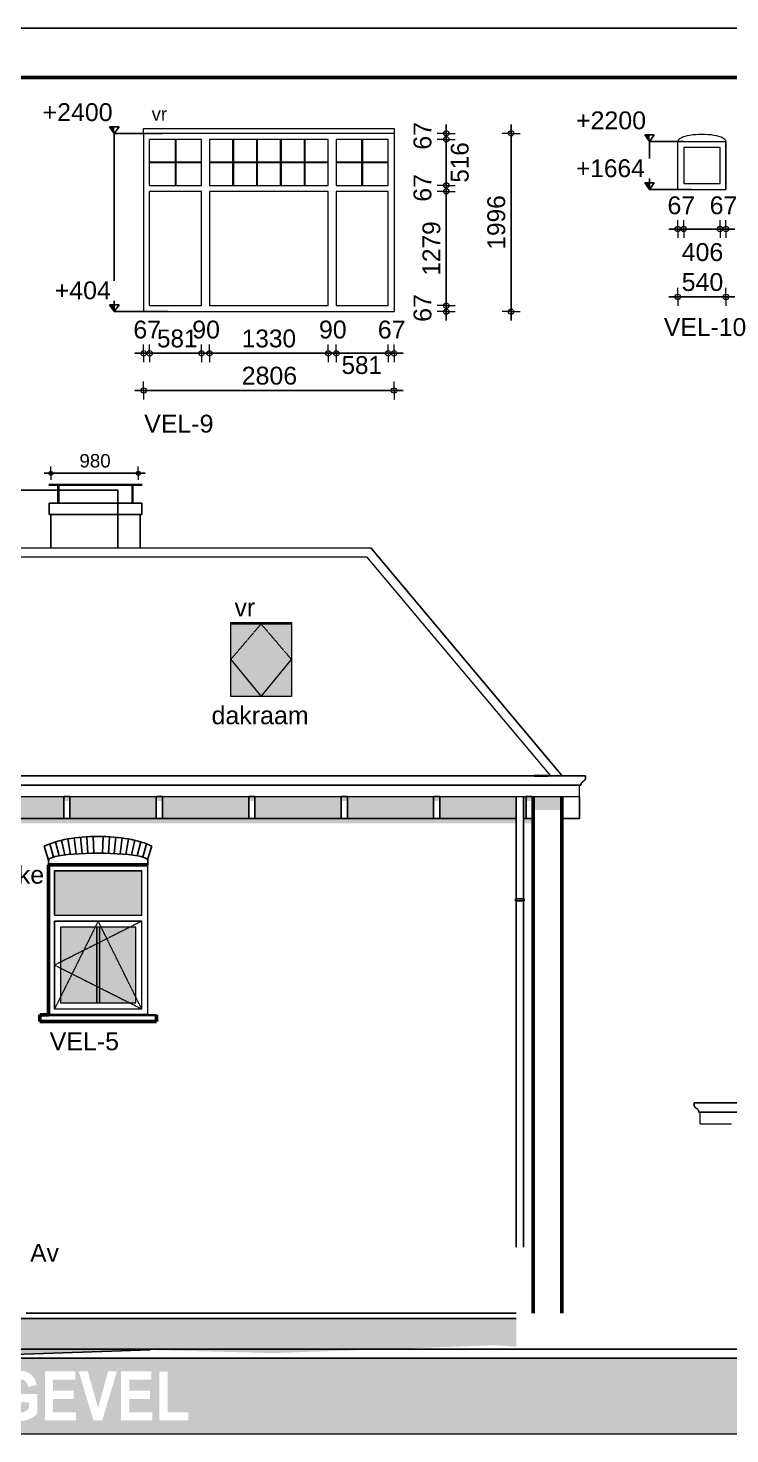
# Model space of a CAD drawing. Header units: millimetres. Extents: x 0 to 59350, y 0 to 29700.
# Drawn here: x 21470 to 25401, y 21826 to 29700 of the extents above; entities that cross this region are included whole.
import ezdxf

# ---------------------------------------------------------------- set-up
doc = ezdxf.new("R2010")
doc.units = ezdxf.units.MM
doc.linetypes.add('PUNKT2_S9', pattern=[1, 0, -1])
doc.linetypes.add('VERDECKT2_S2', pattern=[2.7, 2, -0.7])
doc.layers.add('Standard', color=7, linetype='Continuous', lineweight=25)
doc.styles.add('ARIAL', font='arial.ttf')

msp = doc.modelspace()

# ---------------------------------------------------------------- hatches: boundary and pattern name
at = {"layer": 'Standard', "linetype": 'PUNKT2_S9', "lineweight": -3}
for points in [[(21952.6, 29110.4), (21952.6, 29147.9), (21926.4, 29147.9)], [(24951.2, 29064.4), (24951.2, 29101.9), (24925, 29101.9)], [(24951.2, 28796.4), (24951.2, 28833.9), (24925, 28833.9)], [(21952.6, 28112.4), (21952.6, 28149.9), (21926.4, 28149.9)]]:
    msp.add_hatch(color=7, dxfattribs=at).paths.add_polyline_path(points)
at = {"layer": 'Standard', "linetype": 'PUNKT2_S9', "lineweight": 25}
for color, points in [(251, [(22605, 25957.3), (22945, 25957.3), (22945, 26362.9), (22605, 26362.9)]), (250, [(24299.5, 25321.4), (24459.5, 25321.4), (24459.5, 25396.4), (24299.5, 25396.4)]), (253, [(22106, 24979.9), (21618, 24979.9), (21618, 24731.4), (22106, 24731.4)]), (253, [(21854.5, 24239.9), (21854.5, 24664.4), (21651.5, 24664.4), (21651.5, 24239.9)]), (253, [(22072.5, 24239.9), (22072.5, 24664.4), (21869.5, 24664.4), (21869.5, 24239.9)]), (250, [(17614.5, 22471.9), (17614.5, 22278.8), (17767.4, 22272.6), (18638, 22315.7), (19469.2, 22272.3), (20392.1, 22294.2), (21339.4, 22269.8), (22153.4, 22296.4), (22846.4, 22278.9), (24094.5, 22323.1), (24204.5, 22314.7), (24204.5, 22471.9), (21254.5, 22471.9), (21254.5, 22465.9), (20599.5, 22465.9), (20599.5, 22471.9), (18669.5, 22471.9), (18669.5, 22465.9), (18014.5, 22465.9), (18014.5, 22471.9)])]:
    msp.add_hatch(color=color, dxfattribs=at).paths.add_polyline_path(points)
h = msp.add_hatch(color=250, dxfattribs=at)
h.paths.add_polyline_path([(24244.5, 25246.4), (24299.5, 25246.4), (24299.5, 25396.4), (24244.5, 25396.4)])
h.paths.add_polyline_path([(17614.5, 25396.4), (17614.5, 25246.4), (24204.5, 25246.4), (24204.5, 25396.4)])
h.paths.add_polyline_path([(17519.5, 25396.4), (17519.5, 25246.4), (17574.5, 25246.4), (17574.5, 25396.4)])
h.paths.add_polyline_path([(17559.5, 25371.4), (17559.5, 25272.9), (17524.5, 25272.9), (17524.5, 25371.4)], flags=16)
h.paths.add_polyline_path([(18042.6, 25371.4), (18077.6, 25371.4), (18077.6, 25272.9), (18042.6, 25272.9)], flags=16)
h.paths.add_polyline_path([(18560.7, 25371.4), (18595.7, 25371.4), (18595.7, 25272.9), (18560.7, 25272.9)], flags=16)
h.paths.add_polyline_path([(19078.8, 25371.4), (19113.8, 25371.4), (19113.8, 25272.9), (19078.8, 25272.9)], flags=16)
h.paths.add_polyline_path([(19631.8, 25272.9), (19596.8, 25272.9), (19596.8, 25371.4), (19631.8, 25371.4)], flags=16)
h.paths.add_polyline_path([(20114.9, 25272.9), (20114.9, 25371.4), (20149.9, 25371.4), (20149.9, 25272.9)], flags=16)
h.paths.add_polyline_path([(20633, 25371.4), (20668, 25371.4), (20668, 25272.9), (20633, 25272.9)], flags=16)
h.paths.add_polyline_path([(21151.1, 25273.4), (21151.1, 25371.4), (21186.1, 25371.4), (21186.1, 25273.4)], flags=16)
h.paths.add_polyline_path([(24259.5, 25273.4), (24259.5, 25371.4), (24294.5, 25371.4), (24294.5, 25273.4)], flags=16)
h.paths.add_polyline_path([(23741.4, 25371.4), (23776.4, 25371.4), (23776.4, 25272.9), (23741.4, 25272.9)], flags=16)
h.paths.add_polyline_path([(23258.4, 25371.4), (23258.4, 25273.4), (23223.4, 25273.4), (23223.4, 25371.4)], flags=16)
h.paths.add_polyline_path([(22705.3, 25371.4), (22740.3, 25371.4), (22740.3, 25272.9), (22705.3, 25272.9)], flags=16)
h.paths.add_polyline_path([(21669.1, 25272.9), (21669.1, 25371.4), (21704.1, 25371.4), (21704.1, 25272.9)], flags=16)
h.paths.add_polyline_path([(22187.2, 25273.4), (22187.2, 25371.4), (22222.2, 25371.4), (22222.2, 25273.4)], flags=16)
at = {"layer": 'Standard', "linetype": 'PUNKT2_S9', "lineweight": -3}
h = msp.add_hatch(color=0, dxfattribs=at)
h.paths.add_polyline_path([(19354.1, 22084.3), (19355.3, 22095.8), (19353.8, 22108.3), (19349.1, 22118.1), (19341.7, 22125.2), (19331.7, 22129), (19320.5, 22129.7), (19298, 22129.9), (19261.8, 22129.9), (19261.8, 22060.1), (19296.1, 22060.1), (19323.1, 22060.9), (19337.6, 22063.5), (19345, 22068), (19350.6, 22075.1)])
h.paths.add_polyline_path([(20661.2, 22068), (20666.8, 22075.1), (20670.3, 22084.3), (20671.5, 22095.8), (20670, 22108.3), (20665.3, 22118.1), (20657.9, 22125.2), (20647.9, 22129), (20636.7, 22129.7), (20614.2, 22129.9), (20578, 22129.9), (20578, 22060.1), (20612.3, 22060.1), (20639.3, 22060.9), (20653.9, 22063.5)])
h.paths.add_polyline_path([(13447, 21826.4), (29672, 21826.4), (29672, 22251.4), (13447, 22251.4)])
h.paths.add_polyline_path([(22366.5, 21901.4), (22205.2, 21901.4), (22205.2, 22174.2), (22251.5, 22174.2), (22251.5, 21947.8), (22366.5, 21947.8)], flags=16)
h.paths.add_polyline_path([(22160.4, 22176.4), (22160.4, 22129.9), (22036.7, 22129.9), (22036.7, 22068.9), (22151.8, 22068.9), (22151.8, 22022.6), (22036.7, 22022.6), (22036.7, 21947.8), (22164.7, 21947.8), (22164.7, 21901.4), (21990.4, 21901.4), (21990.4, 22176.4)], flags=16)
h.paths.add_polyline_path([(21917.7, 22176.4), (21966.8, 22176.4), (21884.8, 21901.4), (21835.4, 21901.4), (21753.4, 22176.4), (21803.6, 22176.4), (21861.6, 21972.9)], flags=16)
h.paths.add_polyline_path([(21733.3, 22129.9), (21609.6, 22129.9), (21609.6, 22068.9), (21724.7, 22068.9), (21724.7, 22022.6), (21609.6, 22022.6), (21609.6, 21947.8), (21737.6, 21947.8), (21737.6, 21901.4), (21563.4, 21901.4), (21563.4, 22176.4), (21733.3, 22176.4)], flags=16)
h.paths.add_polyline_path([(21520.7, 21939.3), (21502.9, 21923.4), (21478.5, 21909.5), (21450.8, 21899.9), (21422.7, 21896.7), (21389, 21901.2), (21360, 21914.8), (21336.5, 21936.9), (21319.8, 21966.5), (21309.6, 22001.8), (21306.4, 22039.8), (21310.1, 22080.4), (21321.4, 22116.2), (21339.8, 22145.7), (21365.3, 22167.4), (21390, 22177.7), (21420.2, 22181.1), (21458.1, 22175.7), (21486.7, 22159.6), (21506.6, 22134), (21517.7, 22100.2), (21471.7, 22089.9), (21464.7, 22108.1), (21453.4, 22121.8), (21438.4, 22130.6), (21420.2, 22133.7), (21392.9, 22127.8), (21371.9, 22110.6), (21358.6, 22081.9), (21354, 22042.1), (21358.6, 21999.3), (21372.2, 21968.6), (21393.1, 21950.4), (21419.7, 21944.2), (21434.2, 21945.9), (21448.8, 21950.9), (21462.4, 21958.6), (21474, 21967.6), (21474, 22002.5), (21420.9, 22002.5), (21420.9, 22048.9), (21520.7, 22048.9)], flags=16)
h.paths.add_polyline_path([(21163.9, 21972.1), (21167.9, 21959), (21177.2, 21947.9), (21190.7, 21944.2), (21203.8, 21946.8), (21212.6, 21954.7), (21217.4, 21971), (21219, 21998.8), (21219, 22176.4), (21265.1, 22176.4), (21265.1, 22002.3), (21263.9, 21972.1), (21260.1, 21949.8), (21250.6, 21928.2), (21235.7, 21911.2), (21215.2, 21900.3), (21189.1, 21896.7), (21159.1, 21902.3), (21136.9, 21919.4), (21123.1, 21947.6), (21118.5, 21986.4), (21162.1, 21992.4)], flags=16)
h.paths.add_polyline_path([(21092.2, 21901.4), (21045.9, 21901.4), (21045.9, 22176.4), (21092.2, 22176.4)], flags=16)
h.paths.add_polyline_path([(20952.3, 22129.9), (20845.5, 22129.9), (20845.5, 22176.4), (21013.3, 22176.4), (21013.3, 22133.3), (20887.7, 21947.8), (21018.1, 21947.8), (21018.1, 21901.4), (20831.9, 21901.4), (20831.9, 21951.5)], flags=16)
h.paths.add_polyline_path([(20531.8, 21901.4), (20531.8, 22176.4), (20629.2, 22176.4), (20660.9, 22174.5), (20682.5, 22168.9), (20697.5, 22158.8), (20709.2, 22142.6), (20716.7, 22122.4), (20719.2, 22099.3), (20715.5, 22071), (20704, 22048.1), (20685.1, 22031.8), (20658.7, 22022.8), (20672.5, 22011.7), (20683.4, 21999.7), (20695, 21982.3), (20709.9, 21955.1), (20737.8, 21901.4), (20682.5, 21901.4), (20649, 21961.3), (20634, 21987.3), (20624.6, 22001.6), (20617.9, 22008.7), (20610.7, 22013), (20601.2, 22015.5), (20587.4, 22016.2), (20578, 22016.2), (20578, 21901.4)], flags=16)
h.paths.add_polyline_path([(20488, 22129.9), (20364.4, 22129.9), (20364.4, 22068.9), (20479.4, 22068.9), (20479.4, 22022.6), (20364.4, 22022.6), (20364.4, 21947.8), (20492.4, 21947.8), (20492.4, 21901.4), (20318.1, 21901.4), (20318.1, 22176.4), (20488, 22176.4)], flags=16)
h.paths.add_polyline_path([(20288.2, 22129.9), (20220.4, 22129.9), (20220.4, 21901.4), (20174.1, 21901.4), (20174.1, 22129.9), (20106.1, 22129.9), (20106.1, 22176.4), (20288.2, 22176.4)], flags=16)
h.paths.add_polyline_path([(19937.8, 22176.4), (19937.8, 22068.2), (20028.4, 22068.2), (20028.4, 22176.4), (20074.7, 22176.4), (20074.7, 21901.4), (20028.4, 21901.4), (20028.4, 22021.6), (19937.8, 22021.6), (19937.8, 21901.4), (19891.5, 21901.4), (19891.5, 22176.4)], flags=16)
h.paths.add_polyline_path([(19837.9, 21946.2), (19817.2, 21918.5), (19790, 21902.2), (19756.4, 21896.7), (19714.8, 21906.1), (19681.4, 21934.1), (19659.3, 21978.5), (19652, 22036.5), (19659.3, 22097.4), (19681.6, 22143), (19715.8, 22171.6), (19759.3, 22181.1), (19797.4, 22173.6), (19827.6, 22151.3), (19841.2, 22129.7), (19851, 22100.7), (19805.2, 22087.5), (19798.9, 22106.6), (19788.2, 22121.3), (19773.9, 22130.4), (19756.9, 22133.7), (19733.8, 22128.2), (19715.5, 22111.7), (19703.6, 22083), (19699.7, 22040.6), (19703.6, 21996), (19715.3, 21966.3), (19733.3, 21949.6), (19756, 21944.2), (19773.2, 21947.8), (19787.7, 21958.3), (19799.1, 21976.3), (19806.8, 22002.5), (19851.6, 21985.5)], flags=16)
h.paths.add_polyline_path([(19492.9, 22068.9), (19607.9, 22068.9), (19607.9, 22022.6), (19492.9, 22022.6), (19492.9, 21947.8), (19620.9, 21947.8), (19620.9, 21901.4), (19446.6, 21901.4), (19446.6, 22176.4), (19616.5, 22176.4), (19616.5, 22129.9), (19492.9, 22129.9)], flags=16)
h.paths.add_polyline_path([(19294.5, 22013), (19285, 22015.5), (19271.2, 22016.2), (19261.8, 22016.2), (19261.8, 21901.4), (19215.6, 21901.4), (19215.6, 22176.4), (19313, 22176.4), (19344.7, 22174.5), (19366.2, 22168.9), (19381.3, 22158.8), (19393, 22142.6), (19400.5, 22122.4), (19403, 22099.3), (19399.2, 22071), (19387.8, 22048.1), (19368.9, 22031.8), (19342.5, 22022.8), (19356.2, 22011.7), (19367.2, 21999.7), (19378.8, 21982.3), (19393.6, 21955.1), (19421.6, 21901.4), (19366.2, 21901.4), (19332.8, 21961.3), (19317.8, 21987.3), (19308.4, 22001.6), (19301.7, 22008.7)], flags=16)

# ---------------------------------------------------------------- linework, layer by layer
at = {"layer": 'Standard', "color": 1, "linetype": 'Continuous', "lineweight": 25}
msp.add_line((59349.6, 29700), (-0.4, 29700), dxfattribs=at)
at = {"layer": 'Standard', "color": 30, "linetype": 'Continuous', "lineweight": 50}
msp.add_line((59072.1, 29422.5), (249.6, 29422.5), dxfattribs=at)
at = {"layer": 'Standard', "color": 7, "linetype": 'Continuous', "lineweight": -3}
for p, q in [((21978.9, 29147.9), (21926.4, 29147.9)), ((21926.4, 29147.9), (21952.6, 29110.4)), ((21952.6, 29110.4), (21978.9, 29147.9)), ((23812, 29110.4), (23812, 29160.4)), ((24175.5, 29110.4), (24175.5, 29160.4)), ((21952.6, 28285.3), (21952.6, 29110.4)), ((21952.6, 29110.4), (22220, 29110.4)), ((23812, 29076.9), (23812, 29110.4)), ((23812, 28818.9), (23812, 29076.9)), ((24175.5, 28112.4), (24175.5, 29110.4)), ((24977.5, 29101.9), (24925, 29101.9)), ((24925, 29101.9), (24951.2, 29064.4)), ((24951.2, 29064.4), (24977.5, 29101.9)), ((24951.2, 28969.3), (24951.2, 29064.4)), ((24951.2, 29064.4), (25143, 29064.4)), ((23812, 28785.4), (23812, 28818.9)), ((24977.5, 28833.9), (24925, 28833.9)), ((24925, 28833.9), (24951.2, 28796.4)), ((24951.2, 28796.4), (24951.2, 28857.1)), ((24951.2, 28796.4), (24977.5, 28833.9)), ((23812, 28145.9), (23812, 28785.4)), ((24951.2, 28796.4), (25185.8, 28796.4)), ((25109.5, 28574.5), (25059.5, 28574.5)), ((25109.5, 28574.5), (25143, 28574.5)), ((25143, 28574.5), (25346, 28574.5)), ((25346, 28574.5), (25379.5, 28574.5)), ((25379.5, 28574.5), (25429.5, 28574.5)), ((25109.5, 28194.7), (25059.5, 28194.7)), ((25109.5, 28194.7), (25379.5, 28194.7)), ((25379.5, 28194.7), (25429.5, 28194.7)), ((21978.9, 28149.9), (21926.4, 28149.9)), ((21926.4, 28149.9), (21952.6, 28112.4)), ((21952.6, 28112.4), (21952.6, 28173.2)), ((21952.6, 28112.4), (21978.9, 28149.9)), ((21952.6, 28112.4), (22253.7, 28112.4)), ((23812, 28112.4), (23812, 28145.9)), ((23812, 28112.4), (23812, 28062.4)), ((24175.5, 28112.4), (24175.5, 28062.4)), ((22117, 27878.7), (22067, 27878.7)), ((22117, 27878.7), (22150.5, 27878.7)), ((22150.5, 27878.7), (22441, 27878.7)), ((22441, 27878.7), (22486, 27878.7)), ((22486, 27878.7), (22591.4, 27878.7)), ((22591.4, 27878.7), (23151, 27878.7)), ((23151, 27878.7), (23196, 27878.7)), ((23196, 27878.7), (23486.5, 27878.7)), ((23486.5, 27878.7), (23520, 27878.7)), ((23520, 27878.7), (23570, 27878.7)), ((22117, 27670.4), (22067, 27670.4)), ((22117, 27670.4), (22591.3, 27670.4)), ((22591.3, 27670.4), (23520, 27670.4)), ((23520, 27670.4), (23570, 27670.4)), ((21597, 27206.7), (21559.5, 27206.7)), ((21597, 27206.7), (21693, 27206.7)), ((21693, 27206.7), (22087, 27206.7)), ((22087, 27206.7), (22124.5, 27206.7)), ((21972, 27111.5), (20922.5, 27111.5)), ((21669.1, 25396.4), (21669.1, 25273.4)), ((21704.1, 25396.4), (21669.1, 25396.4)), ((21704.1, 25396.4), (21704.1, 25273.4)), ((22187.2, 25396.4), (22187.2, 25273.4)), ((22222.2, 25396.4), (22187.2, 25396.4)), ((22222.2, 25396.4), (22222.2, 25273.4)), ((22705.3, 25396.4), (22705.3, 25273.4)), ((22740.3, 25396.4), (22705.3, 25396.4)), ((22740.3, 25396.4), (22740.3, 25273.4)), ((23223.4, 25396.4), (23223.4, 25273.4)), ((23258.4, 25396.4), (23223.4, 25396.4)), ((23258.4, 25396.4), (23258.4, 25273.4)), ((23741.4, 25396.4), (23741.4, 25273.4)), ((23776.4, 25396.4), (23741.4, 25396.4)), ((23776.4, 25396.4), (23776.4, 25273.4)), ((24204.5, 25396.4), (24204.5, 24823.5)), ((24244.5, 25396.4), (24244.5, 24823.5)), ((24259.5, 25396.4), (24259.5, 25273.4)), ((24294.5, 25396.4), (24259.5, 25396.4)), ((24294.5, 25396.4), (24294.5, 25273.4)), ((24559.5, 25396.4), (24559.5, 25273.4)), ((21669.1, 25273.4), (21704.1, 25273.4)), ((22187.2, 25273.4), (22222.2, 25273.4)), ((22705.3, 25273.4), (22740.3, 25273.4)), ((23223.4, 25273.4), (23258.4, 25273.4)), ((23741.4, 25273.4), (23776.4, 25273.4)), ((24259.5, 25273.4), (24294.5, 25273.4)), ((24459.5, 25273.4), (24559.5, 25273.4)), ((21584.5, 25040.6), (21559.6, 25117.8)), ((21612.3, 25057.2), (21591.1, 25131.4)), ((21623.8, 25142.4), (21643.2, 25064)), ((21674.8, 25068.7), (21657.4, 25151.3)), ((21691.7, 25158.4), (21706.8, 25072.1)), ((21739.1, 25074.7), (21726.8, 25164)), ((21762.3, 25168.3), (21771.6, 25076.5)), ((21804.3, 25077.8), (21798.2, 25171.2)), ((21834.5, 25172.8), (21837.1, 25078.5)), ((21889.6, 25172.8), (21887, 25078.5)), ((21919.8, 25077.8), (21925.9, 25171.2)), ((21961.8, 25168.3), (21952.5, 25076.5)), ((21985, 25074.7), (21997.3, 25164)), ((22032.4, 25158.4), (22017.3, 25072.1)), ((22049.3, 25068.7), (22066.7, 25151.3)), ((22100.3, 25142.4), (22080.9, 25064)), ((22111.8, 25057.2), (22133, 25131.4)), ((22139.1, 25042.7), (22163.4, 25118.3)), ((21584.5, 25013.4), (21584.5, 25040.6)), ((22139.5, 25013.4), (22139.5, 25040.6)), ((24199.5, 24823.5), (24199.8, 24823.5)), ((24199.5, 24823.5), (24199.5, 24811.3)), ((24199.5, 24811.3), (24199.8, 24811.3)), ((24199.8, 24823.5), (24200.7, 24823.5)), ((24199.8, 24811.3), (24200.7, 24811.3)), ((24200.7, 24823.5), (24202.2, 24823.5)), ((24200.7, 24811.3), (24202.2, 24811.3)), ((24202.2, 24823.5), (24204.2, 24823.5)), ((24202.2, 24811.3), (24204.2, 24811.3)), ((24204.2, 24823.5), (24206.8, 24823.5)), ((24204.2, 24811.3), (24206.8, 24811.3)), ((24204.5, 24811.3), (24204.5, 22873.1)), ((24206.8, 24823.5), (24209.8, 24823.5)), ((24206.8, 24811.3), (24209.8, 24811.3)), ((24209.8, 24823.5), (24213.1, 24823.5)), ((24209.8, 24811.3), (24213.1, 24811.3)), ((24213.1, 24823.5), (24216.7, 24823.5)), ((24213.1, 24811.3), (24216.7, 24811.3)), ((24216.7, 24823.5), (24220.5, 24823.5)), ((24216.7, 24811.3), (24220.5, 24811.3)), ((24220.5, 24823.5), (24224.5, 24823.5)), ((24220.5, 24811.3), (24224.5, 24811.3)), ((24224.5, 24823.5), (24228.4, 24823.5)), ((24224.5, 24811.3), (24228.4, 24811.3)), ((24228.4, 24823.5), (24232.2, 24823.5)), ((24228.4, 24811.3), (24232.2, 24811.3)), ((24232.2, 24823.5), (24235.8, 24823.5)), ((24232.2, 24811.3), (24235.8, 24811.3)), ((24235.8, 24823.5), (24239.1, 24823.5)), ((24235.8, 24811.3), (24239.1, 24811.3)), ((24239.1, 24823.5), (24242.1, 24823.5)), ((24239.1, 24811.3), (24242.1, 24811.3)), ((24242.1, 24823.5), (24242.9, 24823.5)), ((24242.1, 24811.3), (24242.9, 24811.3)), ((24242.9, 24823.5), (24242.9, 24811.3)), ((24243, 24823.5), (24243.7, 24823.5)), ((24243, 24811.3), (24243.7, 24811.3)), ((24243.7, 24823.5), (24244.1, 24823.5)), ((24243.7, 24811.3), (24244.1, 24811.3)), ((24244.1, 24823.5), (24244.7, 24823.5)), ((24244.1, 24811.3), (24244.1, 24823.5)), ((24244.1, 24811.3), (24244.7, 24811.3)), ((24244.5, 24811.3), (24244.5, 22873.1)), ((24244.7, 24823.5), (24245, 24823.5)), ((24244.7, 24811.3), (24245, 24811.3)), ((24245, 24823.5), (24245, 24811.3)), ((24245, 24823.5), (24245.6, 24823.5)), ((24245, 24811.3), (24245.6, 24811.3)), ((24245.6, 24823.5), (24246.2, 24823.5)), ((24245.6, 24811.3), (24246.2, 24811.3)), ((24246.2, 24823.5), (24246.6, 24823.5)), ((24246.2, 24811.3), (24246.6, 24811.3)), ((24246.6, 24823.5), (24246.7, 24823.5)), ((24246.6, 24811.3), (24246.6, 24823.5)), ((24246.6, 24811.3), (24246.7, 24811.3)), ((24246.8, 24823.5), (24246.8, 24811.3)), ((24246.8, 24823.5), (24247.2, 24823.5)), ((24246.8, 24811.3), (24247.2, 24811.3)), ((24247.2, 24823.5), (24247.6, 24823.5)), ((24247.2, 24811.3), (24247.6, 24811.3)), ((24247.6, 24823.5), (24248, 24823.5)), ((24247.6, 24811.3), (24248, 24811.3)), ((24248, 24823.5), (24248.4, 24823.5)), ((24248, 24811.3), (24248.4, 24811.3)), ((24248.4, 24823.5), (24248.7, 24823.5)), ((24248.4, 24811.3), (24248.7, 24811.3)), ((24248.7, 24823.5), (24249, 24823.5)), ((24248.7, 24811.3), (24249, 24811.3)), ((24249, 24823.5), (24249.2, 24823.5)), ((24249, 24811.3), (24249.2, 24811.3)), ((24249.2, 24823.5), (24249.3, 24823.5)), ((24249.2, 24811.3), (24249.3, 24811.3)), ((24249.3, 24823.5), (24249.5, 24823.5)), ((24249.3, 24811.3), (24249.5, 24811.3)), ((24249.5, 24823.5), (24249.5, 24823.5)), ((24249.5, 24823.5), (24249.5, 24811.3)), ((24249.5, 24811.3), (24249.5, 24811.3))]:
    msp.add_line(p, q, dxfattribs=at)
at = {"layer": 'Standard', "color": 36, "linetype": 'Continuous', "lineweight": 18}
for p, q in [((22117, 29110.4), (22117, 29137.6)), ((22117, 29137.6), (23520, 29137.6)), ((23520, 29137.6), (23520, 29110.4)), ((23520, 29110.4), (22117, 29110.4)), ((22117, 29110.4), (22117, 28112.4)), ((22150.5, 28818.9), (22150.5, 29076.9)), ((25379.5, 28796.4), (25379.5, 29064.4)), ((22150.5, 28145.9), (22150.5, 28785.4)), ((22117, 28112.4), (23520, 28112.4)), ((24299.5, 25046.4), (24299.5, 25396.4)), ((24459.5, 25046.4), (24459.5, 25396.4)), ((24299.5, 23596.4), (24299.5, 25046.4)), ((24459.5, 23596.4), (24459.5, 25046.4)), ((22139.5, 25013.4), (21584.5, 25013.4)), ((21584.5, 25013.4), (21584.5, 24173.1)), ((22139.5, 24173.1), (22139.5, 25013.4)), ((24299.5, 22503.4), (24299.5, 23596.4)), ((24459.5, 22503.4), (24459.5, 23596.4))]:
    msp.add_line(p, q, dxfattribs=at)
at = {"layer": 'Standard', "color": 51, "linetype": 'Continuous', "lineweight": 18}
for p, q in [((22441, 29076.9), (22150.5, 29076.9)), ((22441, 28818.9), (22441, 29076.9)), ((23151, 29076.9), (22486, 29076.9)), ((22486, 29076.9), (22486, 28818.9)), ((23151, 28818.9), (23151, 29076.9)), ((23486.5, 29076.9), (23196, 29076.9)), ((23196, 29076.9), (23196, 28818.9)), ((23224, 29076.9), (23224, 29076.7)), ((23486.5, 28818.9), (23486.5, 29076.9)), ((23520, 29110.4), (23520, 28112.4)), ((25109.5, 29064.4), (25379.5, 29064.4)), ((25109.5, 28798.9), (25109.5, 29064.4)), ((25109.5, 28796.4), (25109.5, 29064.4)), ((25143, 29064.4), (25346, 29064.4)), ((25379.5, 29064.4), (25379.5, 28798.9)), ((25346, 29030.9), (25143, 29030.9)), ((25143, 29030.9), (25143, 28829.9)), ((25346, 28829.9), (25346, 29030.9)), ((22150.5, 28818.9), (22441, 28818.9)), ((22486, 28818.9), (23151, 28818.9)), ((23196, 28818.9), (23486.5, 28818.9)), ((25143, 28829.9), (25346, 28829.9)), ((22441, 28785.4), (22150.5, 28785.4)), ((22441, 28145.9), (22441, 28785.4)), ((23151, 28785.4), (22486, 28785.4)), ((22486, 28785.4), (22486, 28145.9)), ((23151, 28145.9), (23151, 28785.4)), ((23486.5, 28785.4), (23196, 28785.4)), ((23196, 28785.4), (23196, 28145.9)), ((23486.5, 28145.9), (23486.5, 28785.4)), ((25109.5, 28796.4), (25379.5, 28796.4)), ((22150.5, 28145.9), (22441, 28145.9)), ((22486, 28145.9), (23151, 28145.9)), ((23196, 28145.9), (23486.5, 28145.9)), ((24559.5, 25396.4), (24559.5, 25460.4)), ((21186.1, 25396.4), (21669.1, 25396.4)), ((21669.1, 25396.4), (21704.1, 25396.4)), ((21704.1, 25396.4), (22187.2, 25396.4)), ((22187.2, 25396.4), (22222.2, 25396.4)), ((22222.2, 25396.4), (22705.3, 25396.4)), ((22705.3, 25396.4), (22740.3, 25396.4)), ((22740.3, 25396.4), (23223.4, 25396.4)), ((23223.4, 25396.4), (23258.4, 25396.4)), ((23258.4, 25396.4), (23741.4, 25396.4)), ((23741.4, 25396.4), (23776.4, 25396.4)), ((23776.4, 25396.4), (24259.5, 25396.4)), ((24259.5, 25396.4), (24294.5, 25396.4)), ((24294.5, 25396.4), (24559.5, 25396.4)), ((22106, 24979.9), (21618, 24979.9)), ((21618, 24979.9), (21618, 24731.4)), ((22106, 24731.4), (22106, 24979.9)), ((21618, 24731.4), (22106, 24731.4)), ((22106, 24697.9), (21618, 24697.9)), ((21618, 24697.9), (21618, 24206.4)), ((22072.5, 24664.4), (21651.5, 24664.4)), ((21651.5, 24664.4), (21651.5, 24239.9)), ((22072.5, 24239.9), (22072.5, 24664.4)), ((22106, 24206.4), (22106, 24697.9)), ((21618, 24206.4), (22106, 24206.4)), ((21651.5, 24239.9), (22072.5, 24239.9)), ((25234.5, 23562.4), (25234.5, 23628.9)), ((25234.5, 23562.4), (25409.5, 23562.4))]:
    msp.add_line(p, q, dxfattribs=at)
at = {"layer": 'Standard', "color": 250, "linetype": 'Continuous', "lineweight": -3}
for p, q in [((22294.5, 28949.2), (22294.5, 29076.9)), ((22297, 29076.9), (22297, 28949.2)), ((22617, 28949.2), (22617, 29076.9)), ((22619.5, 29076.9), (22619.5, 28949.2)), ((22750.5, 28949.2), (22750.5, 29076.9)), ((22753, 29076.9), (22753, 28949.2)), ((22884, 28949.2), (22884, 29076.9)), ((22886.5, 29076.9), (22886.5, 28949.2)), ((23017.5, 28949.2), (23017.5, 29076.9)), ((23020, 29076.9), (23020, 28949.2)), ((23340, 28949.2), (23340, 29076.9)), ((23342.5, 29076.9), (23342.5, 28949.2)), ((22150.5, 28949.2), (22294.5, 28949.2)), ((22294.5, 28946.7), (22150.5, 28946.7)), ((22294.5, 28818.9), (22294.5, 28946.7)), ((22297, 28949.2), (22441, 28949.2)), ((22441, 28946.7), (22297, 28946.7)), ((22297, 28946.7), (22297, 28818.9)), ((22486, 28949.2), (22617, 28949.2)), ((22617, 28946.7), (22486, 28946.7)), ((22617, 28818.9), (22617, 28946.7)), ((22619.5, 28949.2), (22750.5, 28949.2)), ((22750.5, 28946.7), (22619.5, 28946.7)), ((22619.5, 28946.7), (22619.5, 28818.9)), ((22750.5, 28818.9), (22750.5, 28946.7)), ((22753, 28949.2), (22884, 28949.2)), ((22884, 28946.7), (22753, 28946.7)), ((22753, 28946.7), (22753, 28818.9)), ((22884, 28818.9), (22884, 28946.7)), ((22886.5, 28949.2), (23017.5, 28949.2)), ((23017.5, 28946.7), (22886.5, 28946.7)), ((22886.5, 28946.7), (22886.5, 28818.9)), ((23017.5, 28818.9), (23017.5, 28946.7)), ((23020, 28949.2), (23151, 28949.2)), ((23151, 28946.7), (23020, 28946.7)), ((23020, 28946.7), (23020, 28818.9)), ((23196, 28949.2), (23340, 28949.2)), ((23340, 28946.7), (23196, 28946.7)), ((23340, 28818.9), (23340, 28946.7)), ((23342.5, 28949.2), (23486.5, 28949.2)), ((23486.5, 28946.7), (23342.5, 28946.7)), ((23342.5, 28946.7), (23342.5, 28818.9)), ((21854.5, 24239.9), (21854.5, 24664.4)), ((21869.5, 24664.4), (21869.5, 24239.9))]:
    msp.add_line(p, q, dxfattribs=at)
at = {"layer": 'Standard', "color": 7, "linetype": 'Continuous', "lineweight": 18}
for p, q in [((23812, 29110.4), (23762, 29110.4)), ((23812, 29076.9), (23762, 29076.9)), ((23812, 29110.4), (23862, 29110.4)), ((23812, 29076.9), (23862, 29076.9)), ((24175.5, 29110.4), (24125.5, 29110.4)), ((24175.5, 29110.4), (24225.5, 29110.4)), ((23812, 28818.9), (23762, 28818.9)), ((23812, 28818.9), (23862, 28818.9)), ((23812, 28785.4), (23762, 28785.4)), ((23812, 28785.4), (23862, 28785.4)), ((25109.5, 28574.5), (25109.5, 28624.5)), ((25143, 28574.5), (25143, 28624.5)), ((25346, 28574.5), (25346, 28624.5)), ((25379.5, 28574.5), (25379.5, 28624.5)), ((25109.5, 28574.5), (25109.5, 28524.5)), ((25143, 28574.5), (25143, 28524.5)), ((25346, 28574.5), (25346, 28524.5)), ((25379.5, 28574.5), (25379.5, 28524.5)), ((25109.5, 28194.7), (25109.5, 28244.7)), ((25109.5, 28194.7), (25109.5, 28144.7)), ((25379.5, 28194.7), (25379.5, 28244.7)), ((25379.5, 28194.7), (25379.5, 28144.7)), ((23812, 28145.9), (23762, 28145.9)), ((23812, 28112.4), (23762, 28112.4)), ((23812, 28145.9), (23862, 28145.9)), ((23812, 28112.4), (23862, 28112.4)), ((24175.5, 28112.4), (24125.5, 28112.4)), ((24175.5, 28112.4), (24225.5, 28112.4)), ((22117, 27878.7), (22117, 27928.7)), ((22117, 27878.7), (22117, 27828.7)), ((22150.5, 27878.7), (22150.5, 27928.7)), ((22150.5, 27878.7), (22150.5, 27828.7)), ((22441, 27878.7), (22441, 27928.7)), ((22441, 27878.7), (22441, 27828.7)), ((22486, 27878.7), (22486, 27928.7)), ((22486, 27878.7), (22486, 27828.7)), ((23151, 27878.7), (23151, 27928.7)), ((23151, 27878.7), (23151, 27828.7)), ((23196, 27878.7), (23196, 27928.7)), ((23196, 27878.7), (23196, 27828.7)), ((23486.5, 27878.7), (23486.5, 27928.7)), ((23486.5, 27878.7), (23486.5, 27828.7)), ((23520, 27878.7), (23520, 27928.7)), ((23520, 27878.7), (23520, 27828.7)), ((22117, 27670.4), (22117, 27720.4)), ((23520, 27670.4), (23520, 27720.4)), ((22117, 27670.4), (22117, 27620.4)), ((23520, 27670.4), (23520, 27620.4)), ((21597, 27206.7), (21597, 27244.2)), ((22087, 27206.7), (22087, 27244.2)), ((21597, 27206.7), (21597, 27169.2)), ((22087, 27206.7), (22087, 27169.2)), ((18453.1, 26739.4), (23366, 26739.4)), ((23366, 26739.4), (24396.5, 25511.4)), ((22605, 26164.1), (22775, 25957.3)), ((22775, 25957.3), (22945, 26164.1))]:
    msp.add_line(p, q, dxfattribs=at)
at = {"layer": 'Standard', "color": 5, "linetype": 'Continuous', "lineweight": -3}
for p, q in [((21587, 27144.4), (22107, 27144.4)), ((21587, 27139.4), (21587, 27144.4)), ((21587, 27139.4), (22107, 27139.4)), ((21637, 27039.4), (21637, 27139.4)), ((21642, 27039.4), (21642, 27139.4)), ((21972, 26789.4), (21972, 27111.5)), ((22052, 27039.4), (22052, 27139.4)), ((22057, 27039.4), (22057, 27139.4)), ((22107, 27139.4), (22107, 27144.4)), ((17226, 25511.4), (24593, 25511.4)), ((24593, 25511.4), (24593, 25501.4)), ((24593, 25511.4), (24593, 25501.4)), ((24567.1, 25460.4), (17252, 25460.4)), ((24567.2, 25463), (24567.1, 25462.2)), ((24567.1, 25462.2), (24567.2, 25463)), ((24567.1, 25462.2), (24567.1, 25461.5)), ((24567.1, 25461.5), (24567.1, 25462.2)), ((24567.1, 25461.5), (24567.1, 25460.4)), ((24567.1, 25460.4), (24567.1, 25461.5)), ((24567.3, 25463.7), (24567.2, 25463)), ((24567.2, 25463), (24567.3, 25463.7)), ((24567.4, 25464.5), (24567.3, 25463.7)), ((24567.3, 25463.7), (24567.4, 25464.5)), ((24567.6, 25465.2), (24567.4, 25464.5)), ((24567.4, 25464.5), (24567.6, 25465.2)), ((24567.7, 25466), (24567.6, 25465.2)), ((24567.6, 25465.2), (24567.7, 25466)), ((24567.9, 25466.7), (24567.7, 25466)), ((24567.7, 25466), (24567.9, 25466.7)), ((24568.2, 25467.5), (24567.9, 25466.7)), ((24567.9, 25466.7), (24568.2, 25467.5)), ((24568.4, 25468.2), (24568.2, 25467.5)), ((24568.2, 25467.5), (24568.4, 25468.2)), ((24568.7, 25468.9), (24568.4, 25468.2)), ((24568.4, 25468.2), (24568.7, 25468.9)), ((24569, 25469.6), (24568.7, 25468.9)), ((24568.7, 25468.9), (24569, 25469.6)), ((24569.3, 25470.3), (24569, 25469.6)), ((24569, 25469.6), (24569.3, 25470.3)), ((24569.7, 25471), (24569.3, 25470.3)), ((24569.3, 25470.3), (24569.7, 25471)), ((24570.1, 25471.7), (24569.7, 25471)), ((24569.7, 25471), (24570.1, 25471.7)), ((24570.4, 25472.4), (24570.1, 25471.7)), ((24570.1, 25471.7), (24570.4, 25472.4)), ((24570.9, 25473), (24570.4, 25472.4)), ((24570.4, 25472.4), (24570.9, 25473)), ((24571.3, 25473.6), (24570.9, 25473)), ((24570.9, 25473), (24571.3, 25473.6)), ((24571.8, 25474.3), (24571.3, 25473.6)), ((24571.3, 25473.6), (24571.8, 25474.3)), ((24572.2, 25474.9), (24571.8, 25474.3)), ((24571.8, 25474.3), (24572.2, 25474.9)), ((24572.7, 25475.4), (24572.2, 25474.9)), ((24572.2, 25474.9), (24572.7, 25475.4)), ((24573.3, 25476), (24572.7, 25475.4)), ((24572.7, 25475.4), (24573.3, 25476)), ((24573.8, 25476.6), (24573.3, 25476)), ((24573.3, 25476), (24573.8, 25476.6)), ((24574.4, 25477.1), (24573.8, 25476.6)), ((24573.8, 25476.6), (24574.4, 25477.1)), ((24574.9, 25477.6), (24574.4, 25477.1)), ((24574.4, 25477.1), (24574.9, 25477.6)), ((24575.5, 25478.1), (24574.9, 25477.6)), ((24574.9, 25477.6), (24575.5, 25478.1)), ((24576.2, 25478.6), (24575.5, 25478.1)), ((24575.5, 25478.1), (24576.2, 25478.6)), ((24576.8, 25479), (24576.2, 25478.6)), ((24576.2, 25478.6), (24576.8, 25479)), ((24577.4, 25479.5), (24576.8, 25479)), ((24576.8, 25479), (24577.4, 25479.5)), ((24578.1, 25479.9), (24577.4, 25479.5)), ((24577.4, 25479.5), (24578.1, 25479.9)), ((24578.7, 25480.2), (24578.1, 25479.9)), ((24578.1, 25479.9), (24578.7, 25480.2)), ((24579.4, 25480.6), (24578.7, 25480.2)), ((24578.7, 25480.2), (24579.4, 25480.6)), ((24580.6, 25481.2), (24579.4, 25480.6)), ((24579.4, 25480.6), (24580.6, 25481.2)), ((24581.2, 25481.5), (24580.6, 25481.2)), ((24580.6, 25481.2), (24581.2, 25481.5)), ((24581.9, 25481.9), (24581.2, 25481.5)), ((24581.2, 25481.5), (24581.9, 25481.9)), ((24582.6, 25482.3), (24581.9, 25481.9)), ((24581.9, 25481.9), (24582.6, 25482.3)), ((24583.2, 25482.7), (24582.6, 25482.3)), ((24582.6, 25482.3), (24583.2, 25482.7)), ((24583.8, 25483.2), (24583.2, 25482.7)), ((24583.2, 25482.7), (24583.8, 25483.2)), ((24584.4, 25483.6), (24583.8, 25483.2)), ((24583.8, 25483.2), (24584.4, 25483.6)), ((24585, 25484.1), (24584.4, 25483.6)), ((24584.4, 25483.6), (24585, 25484.1)), ((24585.6, 25484.6), (24585, 25484.1)), ((24585, 25484.1), (24585.6, 25484.6)), ((24586.2, 25485.2), (24585.6, 25484.6)), ((24585.6, 25484.6), (24586.2, 25485.2)), ((24586.7, 25485.7), (24586.2, 25485.2)), ((24586.2, 25485.2), (24586.7, 25485.7)), ((24587.2, 25486.3), (24586.7, 25485.7)), ((24586.7, 25485.7), (24587.2, 25486.3)), ((24587.8, 25486.9), (24587.2, 25486.3)), ((24587.2, 25486.3), (24587.8, 25486.9)), ((24588.2, 25487.5), (24587.8, 25486.9)), ((24587.8, 25486.9), (24588.2, 25487.5)), ((24588.7, 25488.1), (24588.2, 25487.5)), ((24588.2, 25487.5), (24588.7, 25488.1)), ((24589.1, 25488.7), (24588.7, 25488.1)), ((24588.7, 25488.1), (24589.1, 25488.7)), ((24589.6, 25489.4), (24589.1, 25488.7)), ((24589.1, 25488.7), (24589.6, 25489.4)), ((24590, 25490), (24589.6, 25489.4)), ((24589.6, 25489.4), (24590, 25490)), ((24590.3, 25490.7), (24590, 25490)), ((24590, 25490), (24590.3, 25490.7)), ((24590.7, 25491.4), (24590.3, 25490.7)), ((24590.3, 25490.7), (24590.7, 25491.4)), ((24591, 25492.1), (24590.7, 25491.4)), ((24590.7, 25491.4), (24591, 25492.1)), ((24591.3, 25492.8), (24591, 25492.1)), ((24591, 25492.1), (24591.3, 25492.8)), ((24591.6, 25493.5), (24591.3, 25492.8)), ((24591.3, 25492.8), (24591.6, 25493.5)), ((24591.9, 25494.2), (24591.6, 25493.5)), ((24591.6, 25493.5), (24591.9, 25494.2)), ((24592.1, 25495), (24591.9, 25494.2)), ((24591.9, 25494.2), (24592.1, 25495)), ((24592.3, 25495.7), (24592.1, 25495)), ((24592.1, 25495), (24592.3, 25495.7)), ((24592.5, 25496.4), (24592.3, 25495.7)), ((24592.3, 25495.7), (24592.5, 25496.4)), ((24592.7, 25497.2), (24592.5, 25496.4)), ((24592.5, 25496.4), (24592.7, 25497.2)), ((24592.8, 25498), (24592.7, 25497.2)), ((24592.7, 25497.2), (24592.8, 25498)), ((24592.9, 25498.7), (24592.8, 25498)), ((24592.8, 25498), (24592.9, 25498.7)), ((24593, 25499.5), (24592.9, 25498.7)), ((24592.9, 25498.7), (24593, 25499.5)), ((24593, 25501.4), (24593, 25501.1)), ((24593, 25501.1), (24593, 25501.4)), ((24593, 25501.1), (24593, 25500.2)), ((24593, 25500.2), (24593, 25501.1)), ((24593, 25500.2), (24593, 25499.5)), ((24593, 25499.5), (24593, 25500.2))]:
    msp.add_line(p, q, dxfattribs=at)
at = {"layer": 'Standard', "color": 36, "linetype": 'Continuous', "lineweight": -3}
for p, q in [((22107, 27039.4), (21587, 27039.4)), ((21587, 26976.4), (21587, 27039.4)), ((22107, 26976.4), (22107, 27039.4)), ((21587, 26976.4), (22107, 26976.4)), ((21597, 26789.4), (21597, 26976.4)), ((22097, 26789.4), (22097, 26976.4))]:
    msp.add_line(p, q, dxfattribs=at)
at = {"layer": 'Standard', "color": 34, "linetype": 'Continuous', "lineweight": 18}
for p, q in [((18429.7, 26789.4), (23389.4, 26789.4)), ((18429.7, 26789.4), (23389.4, 26789.4)), ((23389.4, 26789.4), (24461.7, 25511.4)), ((24461.7, 25511.4), (23389.4, 26789.4)), ((24461.7, 25511.4), (17357.4, 25511.4)), ((24461.7, 25511.4), (24383.4, 25511.4)), ((24461.7, 25511.4), (24383.4, 25511.4)), ((24461.7, 25511.4), (24383.4, 25511.4))]:
    msp.add_line(p, q, dxfattribs=at)
at = {"layer": 'Standard', "color": 59, "linetype": 'Continuous', "lineweight": 18}
for p, q in [((22605, 26370.9), (22945, 26370.9)), ((22605, 25957.3), (22605, 26370.9)), ((22945, 26370.9), (22945, 25957.3)), ((22945, 25957.3), (22605, 25957.3))]:
    msp.add_line(p, q, dxfattribs=at)
at = {"layer": 'Standard', "color": 7, "linetype": 'VERDECKT2_S2', "lineweight": 18}
for p, q in [((22775, 26362.9), (22605, 26164.1)), ((22945, 26164.1), (22775, 26362.9))]:
    msp.add_line(p, q, dxfattribs=at)
at = {"layer": 'Standard', "color": 4, "linetype": 'Continuous', "lineweight": 18}
msp.add_line((22605, 26362.9), (22945, 26362.9), dxfattribs=at)
at = {"layer": 'Standard', "color": 255, "linetype": 'Continuous', "lineweight": 35}
msp.add_line((24383.4, 25511.4), (24305.1, 25511.4), dxfattribs=at)
msp.add_line((24383.4, 25511.4), (24305.1, 25511.4), dxfattribs=at)
msp.add_line((24383.4, 25511.4), (24305.1, 25511.4), dxfattribs=at)
at = {"layer": 'Standard', "color": 7, "linetype": 'Continuous', "lineweight": 50}
for p, q in [((24299.5, 22503.4), (24299.5, 25396.4)), ((24459.5, 25396.4), (24459.5, 22503.4)), ((21584.5, 25013.4), (22139.5, 25013.4)), ((21584.5, 24173.1), (21584.5, 25013.4)), ((21584.5, 24173.1), (21534.5, 24173.1)), ((21534.5, 24173.1), (21534.5, 24135.4)), ((22189.5, 24135.4), (22189.5, 24173.1)), ((21534.5, 24135.4), (22189.5, 24135.4))]:
    msp.add_line(p, q, dxfattribs=at)
at = {"layer": 'Standard', "color": 255, "linetype": 'Continuous', "lineweight": -3}
for p, q in [((17614.5, 25272.9), (24204.5, 25272.9)), ((24244.5, 25272.9), (24299.5, 25272.9))]:
    msp.add_line(p, q, dxfattribs=at)
at = {"layer": 'Standard', "color": 7, "linetype": 'Continuous', "lineweight": 25}
for p, q in [((21618, 24979.9), (22106, 24979.9)), ((21618, 24731.4), (21618, 24979.9)), ((21618, 24697.9), (22106, 24697.9)), ((21618, 24206.4), (21618, 24697.9))]:
    msp.add_line(p, q, dxfattribs=at)
at = {"layer": 'Standard', "color": 1, "linetype": 'VERDECKT2_S2', "lineweight": 18}
for p, q in [((21862, 24697.9), (21618, 24206.4)), ((22106, 24697.9), (21618, 24452.2)), ((22106, 24206.4), (21862, 24697.9)), ((21618, 24452.2), (22106, 24206.4))]:
    msp.add_line(p, q, dxfattribs=at)
at = {"layer": 'Standard', "color": 117, "linetype": 'Continuous', "lineweight": -3}
for p, q in [((21584.5, 24173.1), (21534.5, 24173.1)), ((21534.5, 24173.1), (21534.5, 24170.4)), ((22139.5, 24175.4), (21584.5, 24175.4)), ((22189.5, 24173.1), (22139.5, 24173.1)), ((22189.5, 24170.4), (22189.5, 24173.1)), ((21534.5, 24170.4), (21534.5, 24135.4)), ((22189.5, 24170.4), (21534.5, 24170.4)), ((22189.5, 24135.4), (21534.5, 24135.4)), ((22189.5, 24135.4), (22189.5, 24170.4))]:
    msp.add_line(p, q, dxfattribs=at)
at = {"layer": 'Standard', "color": 25, "linetype": 'Continuous', "lineweight": -3}
for p, q in [((25201, 23669.9), (25201, 23679.9)), ((25201, 23679.9), (29118, 23679.9)), ((25201, 23679.9), (25201, 23669.9)), ((25201, 23669.9), (25201.1, 23669.6)), ((25201.1, 23669.6), (25201, 23669.9)), ((25201.1, 23669.6), (25201.1, 23668.7)), ((25201.1, 23668.7), (25201.1, 23669.6)), ((25201.1, 23668.7), (25201.1, 23668)), ((25201.1, 23668), (25201.1, 23668.7)), ((25201.1, 23668), (25201.2, 23667.2)), ((25201.2, 23667.2), (25201.1, 23668)), ((25201.2, 23667.2), (25201.3, 23666.5)), ((25201.3, 23666.5), (25201.2, 23667.2)), ((25201.3, 23666.5), (25201.4, 23665.7)), ((25201.4, 23665.7), (25201.3, 23666.5)), ((25201.4, 23665.7), (25201.6, 23664.9)), ((25201.6, 23664.9), (25201.4, 23665.7)), ((25201.6, 23664.9), (25201.8, 23664.2)), ((25201.8, 23664.2), (25201.6, 23664.9)), ((25201.8, 23664.2), (25202, 23663.5)), ((25202, 23663.5), (25201.8, 23664.2)), ((25202, 23663.5), (25202.2, 23662.7)), ((25202.2, 23662.7), (25202, 23663.5)), ((25202.2, 23662.7), (25202.5, 23662)), ((25202.5, 23662), (25202.2, 23662.7)), ((25202.5, 23662), (25202.8, 23661.3)), ((25202.8, 23661.3), (25202.5, 23662)), ((25202.8, 23661.3), (25203.1, 23660.6)), ((25203.1, 23660.6), (25202.8, 23661.3)), ((25203.1, 23660.6), (25203.4, 23659.9)), ((25203.4, 23659.9), (25203.1, 23660.6)), ((25203.4, 23659.9), (25203.8, 23659.2)), ((25203.8, 23659.2), (25203.4, 23659.9)), ((25203.8, 23659.2), (25204.1, 23658.5)), ((25204.1, 23658.5), (25203.8, 23659.2)), ((25204.1, 23658.5), (25204.5, 23657.9)), ((25204.5, 23657.9), (25204.1, 23658.5)), ((25204.5, 23657.9), (25205, 23657.2)), ((25205, 23657.2), (25204.5, 23657.9)), ((25205, 23657.2), (25205.4, 23656.6)), ((25205.4, 23656.6), (25205, 23657.2)), ((25205.4, 23656.6), (25205.9, 23656)), ((25205.9, 23656), (25205.4, 23656.6)), ((25205.9, 23656), (25206.3, 23655.4)), ((25206.3, 23655.4), (25205.9, 23656)), ((25206.3, 23655.4), (25206.9, 23654.8)), ((25206.9, 23654.8), (25206.3, 23655.4)), ((25206.9, 23654.8), (25207.4, 23654.2)), ((25207.4, 23654.2), (25206.9, 23654.8)), ((25207.4, 23654.2), (25207.9, 23653.7)), ((25207.9, 23653.7), (25207.4, 23654.2)), ((25207.9, 23653.7), (25208.5, 23653.1)), ((25208.5, 23653.1), (25207.9, 23653.7)), ((25208.5, 23653.1), (25209.1, 23652.6)), ((25209.1, 23652.6), (25208.5, 23653.1)), ((25209.1, 23652.6), (25209.7, 23652.1)), ((25209.7, 23652.1), (25209.1, 23652.6)), ((25209.7, 23652.1), (25210.3, 23651.7)), ((25210.3, 23651.7), (25209.7, 23652.1)), ((25210.3, 23651.7), (25210.9, 23651.2)), ((25210.9, 23651.2), (25210.3, 23651.7)), ((25210.9, 23651.2), (25211.5, 23650.8)), ((25211.5, 23650.8), (25210.9, 23651.2)), ((25211.5, 23650.8), (25212.2, 23650.4)), ((25212.2, 23650.4), (25211.5, 23650.8)), ((25212.2, 23650.4), (25212.9, 23650)), ((25212.9, 23650), (25212.2, 23650.4)), ((25212.9, 23650), (25213.5, 23649.7)), ((25213.5, 23649.7), (25212.9, 23650)), ((25213.5, 23649.7), (25214.7, 23649.1)), ((25214.7, 23649.1), (25213.5, 23649.7)), ((25214.7, 23649.1), (25215.4, 23648.7)), ((25215.4, 23648.7), (25214.7, 23649.1)), ((25215.4, 23648.7), (25216, 23648.4)), ((25216, 23648.4), (25215.4, 23648.7)), ((25216, 23648.4), (25216.7, 23648)), ((25216.7, 23648), (25216, 23648.4)), ((25216.7, 23648), (25217.3, 23647.5)), ((25217.3, 23647.5), (25216.7, 23648)), ((25217.3, 23647.5), (25217.9, 23647.1)), ((25217.9, 23647.1), (25217.3, 23647.5)), ((25217.9, 23647.1), (25218.6, 23646.6)), ((25218.6, 23646.6), (25217.9, 23647.1)), ((25218.6, 23646.6), (25219.2, 23646.1)), ((25219.2, 23646.1), (25218.6, 23646.6)), ((25219.2, 23646.1), (25219.7, 23645.6)), ((25219.7, 23645.6), (25219.2, 23646.1)), ((25219.7, 23645.6), (25220.3, 23645.1)), ((25220.3, 23645.1), (25219.7, 23645.6)), ((25220.3, 23645.1), (25220.8, 23644.5)), ((25220.8, 23644.5), (25220.3, 23645.1)), ((25220.8, 23644.5), (25221.4, 23643.9)), ((25221.4, 23643.9), (25220.8, 23644.5)), ((25221.4, 23643.9), (25221.9, 23643.4)), ((25221.9, 23643.4), (25221.4, 23643.9)), ((25221.9, 23643.4), (25222.3, 23642.8)), ((25222.3, 23642.8), (25221.9, 23643.4)), ((25222.3, 23642.8), (25222.8, 23642.1)), ((25222.8, 23642.1), (25222.3, 23642.8)), ((25222.8, 23642.1), (25223.2, 23641.5)), ((25223.2, 23641.5), (25222.8, 23642.1)), ((25223.2, 23641.5), (25223.7, 23640.9)), ((25223.7, 23640.9), (25223.2, 23641.5)), ((25223.7, 23640.9), (25224, 23640.2)), ((25224, 23640.2), (25223.7, 23640.9)), ((25224, 23640.2), (25224.4, 23639.5)), ((25224.4, 23639.5), (25224, 23640.2)), ((25224.4, 23639.5), (25224.8, 23638.8)), ((25224.8, 23638.8), (25224.4, 23639.5)), ((25224.8, 23638.8), (25225.1, 23638.1)), ((25225.1, 23638.1), (25224.8, 23638.8)), ((25225.1, 23638.1), (25225.4, 23637.4)), ((25225.4, 23637.4), (25225.1, 23638.1)), ((25225.4, 23637.4), (25225.7, 23636.7)), ((25225.7, 23636.7), (25225.4, 23637.4)), ((25225.7, 23636.7), (25225.9, 23636)), ((25225.9, 23636), (25225.7, 23636.7)), ((25225.9, 23636), (25226.2, 23635.2)), ((25226.2, 23635.2), (25225.9, 23636)), ((25226.2, 23635.2), (25226.4, 23634.5)), ((25226.4, 23634.5), (25226.2, 23635.2)), ((25226.4, 23634.5), (25226.5, 23633.7)), ((25226.5, 23633.7), (25226.4, 23634.5)), ((25226.5, 23633.7), (25226.7, 23633)), ((25226.7, 23633), (25226.5, 23633.7)), ((25226.7, 23633), (25226.8, 23632.2)), ((25226.8, 23632.2), (25226.7, 23633)), ((25226.8, 23632.2), (25226.9, 23631.5)), ((25226.9, 23631.5), (25226.8, 23632.2)), ((25226.9, 23631.5), (25227, 23630.7)), ((25227, 23630.7), (25226.9, 23631.5)), ((25227, 23630.7), (25227, 23630)), ((25227, 23630), (25227, 23630.7)), ((25227, 23630), (25227, 23628.9)), ((25227, 23628.9), (25227, 23630)), ((29092.1, 23628.9), (25227, 23628.9)), ((21254.5, 22471.9), (24204.5, 22471.9)), ((24204.5, 22503.4), (21458, 22503.4))]:
    msp.add_line(p, q, dxfattribs=at)
at = {"layer": 'Standard', "color": 7, "linetype": 'VERDECKT2_S2', "lineweight": -3}
msp.add_line((29672, 22301.4), (13447, 22301.4), dxfattribs=at)
at = {"layer": 'Standard', "color": 94, "linetype": 'Continuous', "lineweight": -3}
for p, q in [((21339.4, 22269.8), (22153.4, 22296.4)), ((29672, 22251.4), (13447, 22251.4))]:
    msp.add_line(p, q, dxfattribs=at)
at = {"layer": 'Standard', "color": 94, "linetype": 'Continuous', "lineweight": 18}
for p, q in [((29672, 22251.4), (13447, 22251.4)), ((13447, 21826.4), (29672, 21826.4))]:
    msp.add_line(p, q, dxfattribs=at)
at = {"layer": 'Standard', "color": 7, "linetype": 'Continuous', "lineweight": 18}
for centre, radius in [((23812, 29110.4), 15), ((23812, 29076.9), 15), ((24175.5, 29110.4), 15), ((23812, 28818.9), 15), ((23812, 28785.4), 15), ((25109.5, 28574.5), 15), ((25143, 28574.5), 15), ((25346, 28574.5), 15), ((25379.5, 28574.5), 15), ((25109.5, 28194.7), 15), ((25379.5, 28194.7), 15), ((23812, 28145.9), 15), ((23812, 28112.4), 15), ((24175.5, 28112.4), 15), ((22117, 27878.7), 15), ((22150.5, 27878.7), 15), ((22441, 27878.7), 15), ((22486, 27878.7), 15), ((23151, 27878.7), 15), ((23196, 27878.7), 15), ((23486.5, 27878.7), 15), ((23520, 27878.7), 15), ((22117, 27670.4), 15), ((23520, 27670.4), 15), ((21597, 27206.7), 11.2), ((22087, 27206.7), 11.2)]:
    msp.add_circle(centre, radius, dxfattribs=at)
at = {"layer": 'Standard', "color": 51, "linetype": 'Continuous', "lineweight": 18}
msp.add_ellipse((25244.5, 29064.4), major_axis=(135, 0), ratio=0.296296, start_param=0, end_param=3.141593, dxfattribs=at)
at = {"layer": 'Standard', "color": 7, "linetype": 'Continuous', "lineweight": -3}
for major_axis, ratio, start_param, end_param in [((372, 0), 0.356183, 0.626351, 2.519951), ((277.5, 0), 0.136937, 0, 3.141593)]:
    msp.add_ellipse((21862, 25040.6), major_axis=major_axis, ratio=ratio, start_param=start_param, end_param=end_param, dxfattribs=at)

# ---------------------------------------------------------------- texts
at = {"layer": 'Standard', "color": 7, "linetype": 'Continuous', "lineweight": -3, "char_height": 100, "attachment_point": 7, "style": 'ARIAL'}
for s, insert, width in [('\\W1.00;+2400', (21550.7, 29177.9), 445.203), ('\\W1.00;+2200', (24539.3, 29131.9), 445.203), ('\\W0.98;+1664', (24539.4, 28863.9), 444.24), ('\\W1.00;+404', (21618.5, 28179.9), 366.804)]:
    msp.add_mtext(s, dxfattribs=dict(at, insert=insert, width=width))
at = {"layer": 'Standard', "color": 7, "linetype": 'Continuous', "lineweight": 18, "attachment_point": 7, "style": 'ARIAL'}
for s, insert, char_height, width in [('\\W0.99;vr', (22161.7, 29182), 75, 124.639), ('\\W1.00;67', (25051.7, 28656.2), 100, 206.656), ('\\W1.00;67', (25288.2, 28656.2), 100, 206.656), ('\\W1.00;406', (25131.2, 28394.1), 100, 285.149), ('\\W1.00;540', (25131.3, 28226.4), 100, 285.149), ('\\W1.00;67', (22059.2, 27960.4), 100, 206.656), ('\\W1.00;90', (22389.1, 27960.4), 100, 206.656), ('\\W1.00;90', (23099.1, 27960.4), 100, 206.656), ('\\W1.00;67', (23428.7, 27960.4), 100, 206.656), ('\\W0.99;VEL-10', (25031.9, 27974.4), 100, 517.663), ('\\W0.97;581', (22192, 27910.4), 100, 283.554), ('\\W0.98;1330', (22666.4, 27910.4), 100, 362.353), ('\\W1.00;2806', (22666.3, 27702.1), 100, 363.563), ('\\W0.97;581', (23225.9, 27761.5), 100, 283.554), ('\\W1.00;VEL-9', (22119.9, 27433.2), 100, 440.077), ('\\W1.00;980', (21757.2, 27238.4), 75, 213.862), ('\\W0.99;vr', (22626.2, 26405.7), 100, 166.186), ('\\W1.00;fake', (21295.6, 24906.8), 100, 314.943)]:
    msp.add_mtext(s, dxfattribs=dict(at, insert=insert, char_height=char_height, width=width))
at = {"layer": 'Standard', "color": 7, "linetype": 'Continuous', "lineweight": 18, "char_height": 100, "attachment_point": 7, "rotation": 90, "style": 'ARIAL'}
for s, insert, width in [('\\W1.00;67', (23730.3, 29019.2), 206.656), ('\\W0.97;516', (23939, 28834.6), 283.554), ('\\W1.00;67', (23730.3, 28727.7), 206.656), ('\\W0.98;1996', (24143.8, 28459.3), 362.353), ('\\W0.98;1279', (23780.3, 28313.4), 362.353), ('\\W1.00;67', (23730.3, 28054.7), 206.656)]:
    msp.add_mtext(s, dxfattribs=dict(at, insert=insert, width=width))
at = {"layer": 'Standard', "color": 7, "linetype": 'Continuous', "lineweight": 50, "char_height": 100, "attachment_point": 7, "style": 'ARIAL'}
for s, insert, width in [('\\W1.00;dakraam', (22497.4, 25799.7), 596.866), ('\\W1.00;VEL-5', (21590.6, 23973.7), 440.077)]:
    msp.add_mtext(s, dxfattribs=dict(at, insert=insert, width=width))
at = {"layer": 'Standard', "color": 2, "linetype": 'Continuous', "lineweight": 25, "insert": (21480.9, 22790.6), "char_height": 100, "width": 213.009, "attachment_point": 7, "style": 'ARIAL'}
msp.add_mtext('\\W0.99;Av', dxfattribs=at)

doc.saveas('drawing.dxf')
